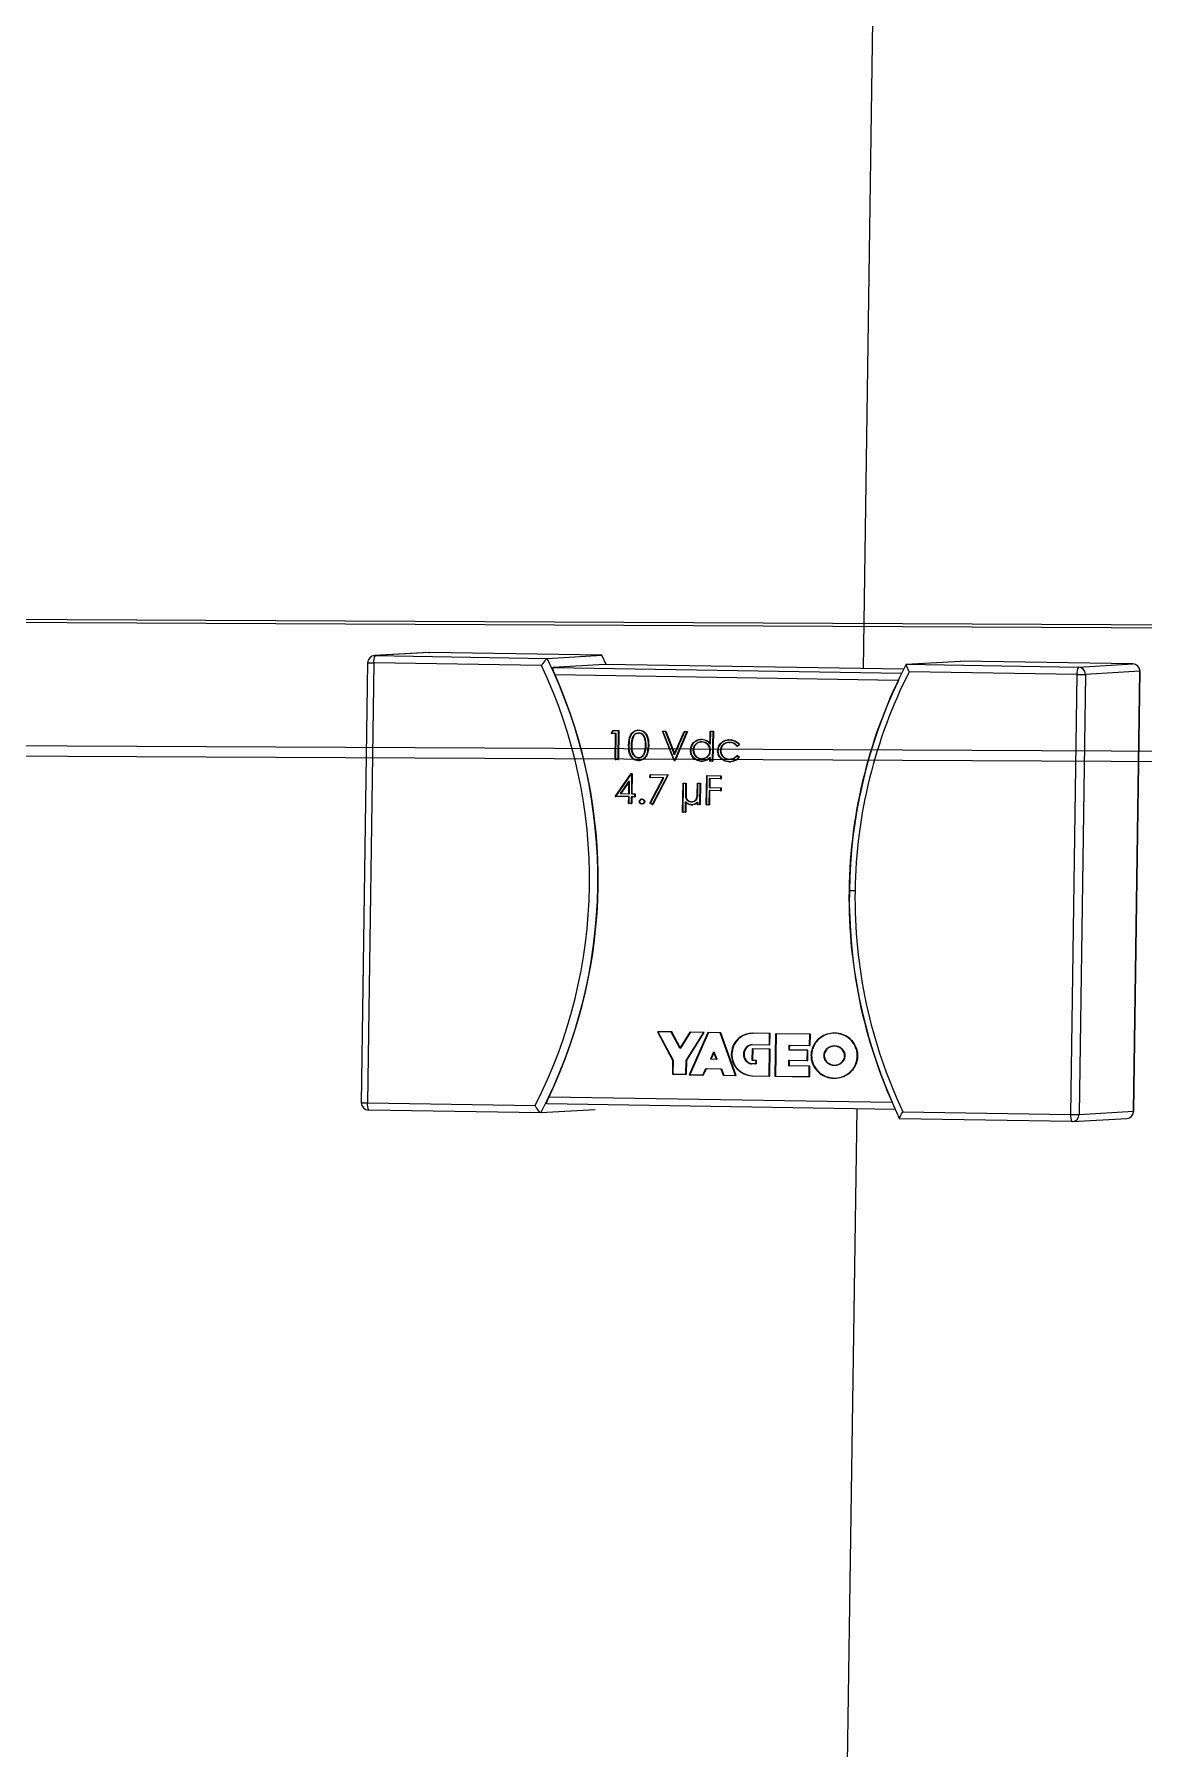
# Model space of a CAD drawing. Header units: millimetres. Extents: x -31.6 to 57.7, y -27.5 to 38.1.
# Drawn here: x 35.503 to 38.552, y 21.994 to 26.708 of the extents above; entities that cross this region are included whole.
import ezdxf

# ---------------------------------------------------------------- set-up
doc = ezdxf.new("R2010")
doc.units = ezdxf.units.MM

msp = doc.modelspace()

# ---------------------------------------------------------------- linework, layer by layer
at = {"color": 7, "linetype": 'Continuous', "lineweight": 25}
for p, q in [((37.8073, 26.8438), (37.7803, 24.9637)), ((43.9109, 25.0508), (32.3194, 25.1049)), ((44.0424, 25.0586), (32.451, 25.1127)), ((36.5872, 25.0086), (36.4376, 24.9997)), ((36.4376, 24.9997), (36.4391, 24.9998)), ((36.5887, 25.0086), (36.4391, 24.9998)), ((36.4391, 24.9998), (36.9125, 24.992)), ((36.5872, 25.0086), (36.5887, 25.0086)), ((37.0621, 25.0008), (36.5887, 25.0086)), ((36.9125, 24.992), (37.0621, 25.0008)), ((37.0741, 24.9753), (37.0621, 25.0008)), ((37.8988, 24.9758), (38.0484, 24.9846)), ((38.5218, 24.9769), (38.0484, 24.9846)), ((36.4188, 24.9801), (36.4014, 23.7703)), ((36.4355, 24.9796), (36.4181, 23.7698)), ((36.8967, 24.972), (36.4355, 24.9796)), ((37.0699, 24.9754), (36.9285, 24.967)), ((36.9285, 24.967), (37.8863, 24.9513)), ((37.8765, 24.9312), (36.9342, 24.9467)), ((37.8916, 24.9619), (37.0699, 24.9754)), ((37.8988, 24.9758), (38.3722, 24.968)), ((38.3686, 24.9478), (37.9073, 24.9554)), ((38.3512, 23.738), (38.3686, 24.9478)), ((38.3722, 24.968), (38.5218, 24.9769)), ((38.3916, 24.9477), (38.3742, 23.7379)), ((38.5412, 24.9565), (38.3916, 24.9477)), ((38.5239, 23.7468), (38.5412, 24.9565)), ((38.5241, 23.7468), (38.5415, 24.9566)), ((38.5412, 24.9565), (38.5415, 24.9566)), ((37.1617, 24.7948), (37.16, 24.7947)), ((37.163, 24.7949), (37.1647, 24.7949)), ((32.2751, 24.767), (43.7031, 24.7136)), ((37.0879, 24.7858), (37.0927, 24.794)), ((37.0879, 24.7858), (37.0896, 24.7859)), ((37.1001, 24.7856), (37.0879, 24.7858)), ((37.0896, 24.7859), (37.0943, 24.7941)), ((37.1017, 24.7857), (37.0896, 24.7859)), ((37.0927, 24.794), (37.0943, 24.7941)), ((37.0927, 24.794), (37.1073, 24.7937)), ((37.0943, 24.7941), (37.1089, 24.7938)), ((37.099, 24.7138), (37.1001, 24.7856)), ((37.1001, 24.7856), (37.1017, 24.7857)), ((37.1007, 24.7139), (37.1017, 24.7857)), ((37.1073, 24.7937), (37.1061, 24.7137)), ((37.1073, 24.7937), (37.1089, 24.7938)), ((37.1089, 24.7938), (37.1078, 24.7138)), ((37.136, 24.7532), (37.1377, 24.7533)), ((37.1431, 24.7531), (37.1448, 24.7532)), ((37.1623, 24.7866), (37.1607, 24.7865)), ((37.1631, 24.7866), (37.1648, 24.7867)), ((37.1826, 24.7525), (37.1842, 24.7526)), ((37.1897, 24.7523), (37.1913, 24.7524)), ((37.2287, 24.7917), (37.2303, 24.7918)), ((37.2609, 24.7112), (37.2287, 24.7917)), ((37.2287, 24.7917), (37.2363, 24.7916)), ((37.2625, 24.7113), (37.2303, 24.7918)), ((37.2303, 24.7918), (37.2379, 24.7917)), ((37.2363, 24.7916), (37.2379, 24.7917)), ((37.2363, 24.7916), (37.2616, 24.7281)), ((37.2379, 24.7917), (37.2633, 24.7282)), ((37.2616, 24.7281), (37.2889, 24.7907)), ((37.2964, 24.7906), (37.2619, 24.7112)), ((37.2633, 24.7282), (37.2905, 24.7908)), ((37.2981, 24.7907), (37.2636, 24.7113)), ((37.2889, 24.7907), (37.2905, 24.7908)), ((37.2889, 24.7907), (37.2964, 24.7906)), ((37.2905, 24.7908), (37.2981, 24.7907)), ((37.2964, 24.7906), (37.2981, 24.7907)), ((37.3338, 24.7693), (37.3321, 24.7692)), ((37.3348, 24.7622), (37.3331, 24.7621)), ((37.3365, 24.7694), (37.3382, 24.7695)), ((37.3365, 24.7623), (37.3382, 24.7624)), ((37.3597, 24.7567), (37.3602, 24.7916)), ((37.3597, 24.7567), (37.3613, 24.7568)), ((37.3602, 24.7916), (37.3618, 24.7917)), ((37.3602, 24.7916), (37.3673, 24.7915)), ((37.3613, 24.7568), (37.3618, 24.7917)), ((37.3618, 24.7917), (37.3689, 24.7916)), ((37.3673, 24.7915), (37.3661, 24.7095)), ((37.3673, 24.7915), (37.3689, 24.7916)), ((37.3689, 24.7916), (37.3677, 24.7096)), ((37.4105, 24.7609), (37.4088, 24.7608)), ((37.4111, 24.7681), (37.4094, 24.768)), ((37.4128, 24.761), (37.4144, 24.7611)), ((37.4134, 24.7682), (37.415, 24.7683)), ((37.4396, 24.754), (37.4336, 24.7504)), ((37.4336, 24.7504), (37.4353, 24.7505)), ((37.4412, 24.7541), (37.4353, 24.7505)), ((37.4396, 24.754), (37.4412, 24.7541)), ((43.2427, 24.6864), (31.8146, 24.7398)), ((37.099, 24.7138), (37.1007, 24.7139)), ((37.1061, 24.7137), (37.099, 24.7138)), ((37.1078, 24.7138), (37.1007, 24.7139)), ((37.1061, 24.7137), (37.1078, 24.7138)), ((37.1618, 24.7108), (37.1635, 24.7109)), ((37.1622, 24.719), (37.1638, 24.7191)), ((37.1644, 24.7191), (37.166, 24.7192)), ((37.1646, 24.7109), (37.1662, 24.711)), ((37.1793, 24.7324), (37.1809, 24.7325)), ((37.2609, 24.7112), (37.2625, 24.7113)), ((37.2619, 24.7112), (37.2609, 24.7112)), ((37.2616, 24.7281), (37.2633, 24.7282)), ((37.2619, 24.7112), (37.2636, 24.7113)), ((37.2636, 24.7113), (37.2625, 24.7113)), ((37.3058, 24.7398), (37.3075, 24.7399)), ((37.3129, 24.7396), (37.3146, 24.7397)), ((37.3355, 24.7089), (37.3371, 24.709)), ((37.3358, 24.7161), (37.3375, 24.7162)), ((37.3392, 24.7163), (37.3408, 24.7164)), ((37.3393, 24.7091), (37.341, 24.7092)), ((37.359, 24.7096), (37.3592, 24.7197)), ((37.359, 24.7096), (37.3607, 24.7097)), ((37.3661, 24.7095), (37.359, 24.7096)), ((37.3592, 24.7197), (37.3608, 24.7198)), ((37.3594, 24.7387), (37.3611, 24.7388)), ((37.3607, 24.7097), (37.3608, 24.7198)), ((37.3677, 24.7096), (37.3607, 24.7097)), ((37.3661, 24.7095), (37.3677, 24.7096)), ((37.3807, 24.738), (37.3823, 24.7381)), ((37.3878, 24.7385), (37.3894, 24.7386)), ((37.4119, 24.7077), (37.4136, 24.7078)), ((37.4122, 24.7149), (37.4138, 24.715)), ((37.4151, 24.7077), (37.4168, 24.7078)), ((37.4155, 24.715), (37.4172, 24.7151)), ((37.4332, 24.7248), (37.4349, 24.7249)), ((37.4332, 24.7248), (37.4391, 24.7207)), ((37.4349, 24.7249), (37.4408, 24.7208)), ((37.4391, 24.7207), (37.4408, 24.7208)), ((37.0988, 24.6123), (37.1428, 24.6752)), ((37.1005, 24.6124), (37.1445, 24.6753)), ((37.1369, 24.6546), (37.1129, 24.6203)), ((37.1385, 24.6547), (37.1145, 24.6204)), ((37.1364, 24.6199), (37.1369, 24.6546)), ((37.1369, 24.6546), (37.1385, 24.6547)), ((37.138, 24.62), (37.1385, 24.6547)), ((37.1428, 24.6752), (37.1445, 24.6753)), ((37.1428, 24.6752), (37.1443, 24.6752)), ((37.1443, 24.6752), (37.1435, 24.6198)), ((37.1443, 24.6752), (37.1459, 24.6752)), ((37.1445, 24.6753), (37.1459, 24.6752)), ((37.1459, 24.6752), (37.1451, 24.6199)), ((37.1946, 24.5936), (37.2313, 24.6635)), ((37.1947, 24.6641), (37.1948, 24.6723)), ((37.1947, 24.6641), (37.1963, 24.6642)), ((37.2313, 24.6635), (37.1947, 24.6641)), ((37.1948, 24.6723), (37.1964, 24.6724)), ((37.1948, 24.6723), (37.2434, 24.6715)), ((37.1963, 24.6642), (37.1964, 24.6724)), ((37.2329, 24.6636), (37.1963, 24.6642)), ((37.1963, 24.5937), (37.2329, 24.6636)), ((37.1964, 24.6724), (37.245, 24.6716)), ((37.2434, 24.6715), (37.2007, 24.5901)), ((37.245, 24.6716), (37.2023, 24.5902)), ((37.2313, 24.6635), (37.2329, 24.6636)), ((37.2434, 24.6715), (37.245, 24.6716)), ((37.3494, 24.5897), (37.3506, 24.6697)), ((37.3506, 24.6697), (37.3522, 24.6698)), ((37.3506, 24.6697), (37.389, 24.6691)), ((37.3511, 24.5898), (37.3522, 24.6698)), ((37.3522, 24.6698), (37.3907, 24.6692)), ((37.3575, 24.6614), (37.3572, 24.6368)), ((37.3575, 24.6614), (37.3592, 24.6615)), ((37.3889, 24.6609), (37.3575, 24.6614)), ((37.3592, 24.6615), (37.3588, 24.6369)), ((37.3906, 24.661), (37.3592, 24.6615)), ((37.389, 24.6691), (37.3889, 24.6609)), ((37.3889, 24.6609), (37.3906, 24.661)), ((37.389, 24.6691), (37.3907, 24.6692)), ((37.3907, 24.6692), (37.3906, 24.661)), ((37.0988, 24.6123), (37.1005, 24.6124)), ((37.1363, 24.6117), (37.0988, 24.6123)), ((37.1379, 24.6118), (37.1005, 24.6124)), ((37.1129, 24.6203), (37.1145, 24.6204)), ((37.1129, 24.6203), (37.1364, 24.6199)), ((37.1145, 24.6204), (37.138, 24.62)), ((37.136, 24.5932), (37.1363, 24.6117)), ((37.1363, 24.6117), (37.1379, 24.6118)), ((37.1364, 24.6199), (37.138, 24.62)), ((37.1376, 24.5933), (37.1379, 24.6118)), ((37.1433, 24.6116), (37.1431, 24.5931)), ((37.1433, 24.6116), (37.145, 24.6117)), ((37.1524, 24.6114), (37.1433, 24.6116)), ((37.1435, 24.6198), (37.1451, 24.6199)), ((37.1435, 24.6198), (37.1526, 24.6196)), ((37.145, 24.6117), (37.1447, 24.5932)), ((37.1541, 24.6115), (37.145, 24.6117)), ((37.1451, 24.6199), (37.1542, 24.6197)), ((37.1526, 24.6196), (37.1524, 24.6114)), ((37.1524, 24.6114), (37.1541, 24.6115)), ((37.1526, 24.6196), (37.1542, 24.6197)), ((37.1542, 24.6197), (37.1541, 24.6115)), ((37.2844, 24.5693), (37.2855, 24.6492)), ((37.2855, 24.6492), (37.2872, 24.6493)), ((37.2855, 24.6492), (37.2926, 24.6491)), ((37.286, 24.5694), (37.2872, 24.6493)), ((37.2872, 24.6493), (37.2943, 24.6492)), ((37.2926, 24.6491), (37.2922, 24.6171)), ((37.2922, 24.6171), (37.2938, 24.6172)), ((37.2926, 24.6491), (37.2943, 24.6492)), ((37.2943, 24.6492), (37.2938, 24.6172)), ((37.3245, 24.6173), (37.325, 24.6486)), ((37.3245, 24.6173), (37.3262, 24.6174)), ((37.325, 24.6486), (37.3266, 24.6487)), ((37.325, 24.6486), (37.3321, 24.6485)), ((37.3262, 24.6174), (37.3266, 24.6487)), ((37.3266, 24.6487), (37.3337, 24.6486)), ((37.3321, 24.6485), (37.3312, 24.59)), ((37.3321, 24.6485), (37.3337, 24.6486)), ((37.3337, 24.6486), (37.3329, 24.5901)), ((37.3571, 24.6286), (37.3565, 24.5896)), ((37.3571, 24.6286), (37.3587, 24.6287)), ((37.3884, 24.6281), (37.3571, 24.6286)), ((37.3572, 24.6368), (37.3588, 24.6369)), ((37.3572, 24.6368), (37.3886, 24.6363)), ((37.3587, 24.6287), (37.3582, 24.5897)), ((37.3901, 24.6282), (37.3587, 24.6287)), ((37.3588, 24.6369), (37.3902, 24.6364)), ((37.3886, 24.6363), (37.3884, 24.6281)), ((37.3884, 24.6281), (37.3901, 24.6282)), ((37.3886, 24.6363), (37.3902, 24.6364)), ((37.3902, 24.6364), (37.3901, 24.6282)), ((37.136, 24.5932), (37.1376, 24.5933)), ((37.1431, 24.5931), (37.136, 24.5932)), ((37.1447, 24.5932), (37.1376, 24.5933)), ((37.1431, 24.5931), (37.1447, 24.5932)), ((37.1654, 24.5984), (37.1671, 24.5985)), ((37.173, 24.605), (37.1713, 24.6049)), ((37.1719, 24.5916), (37.1735, 24.5917)), ((37.1721, 24.6049), (37.1737, 24.605)), ((37.1727, 24.5917), (37.1743, 24.5918)), ((37.1786, 24.5982), (37.1802, 24.5983)), ((37.1946, 24.5936), (37.1963, 24.5937)), ((37.2007, 24.5901), (37.1946, 24.5936)), ((37.2023, 24.5902), (37.1963, 24.5937)), ((37.2007, 24.5901), (37.2023, 24.5902)), ((37.2844, 24.5693), (37.286, 24.5694)), ((37.2915, 24.5691), (37.2844, 24.5693)), ((37.2931, 24.5692), (37.286, 24.5694)), ((37.2919, 24.5972), (37.2915, 24.5691)), ((37.2915, 24.5691), (37.2931, 24.5692)), ((37.2919, 24.5972), (37.2935, 24.5973)), ((37.2935, 24.5973), (37.2931, 24.5692)), ((37.308, 24.5894), (37.3096, 24.5895)), ((37.3081, 24.5976), (37.3098, 24.5977)), ((37.3107, 24.5977), (37.3124, 24.5978)), ((37.3108, 24.5895), (37.3124, 24.5896)), ((37.3241, 24.5901), (37.3242, 24.5965)), ((37.3241, 24.5901), (37.3258, 24.5902)), ((37.3312, 24.59), (37.3241, 24.5901)), ((37.3242, 24.5965), (37.3259, 24.5966)), ((37.3258, 24.5902), (37.3259, 24.5966)), ((37.3329, 24.5901), (37.3258, 24.5902)), ((37.3312, 24.59), (37.3329, 24.5901)), ((37.3494, 24.5897), (37.3511, 24.5898)), ((37.3565, 24.5896), (37.3494, 24.5897)), ((37.3582, 24.5897), (37.3511, 24.5898)), ((37.3565, 24.5896), (37.3582, 24.5897)), ((37.215, 23.9653), (37.2166, 23.9654)), ((37.215, 23.9653), (37.2569, 23.8874)), ((37.2532, 23.9647), (37.215, 23.9653)), ((37.2166, 23.9654), (37.2585, 23.8875)), ((37.2548, 23.9648), (37.2166, 23.9654)), ((37.2532, 23.9647), (37.2548, 23.9648)), ((37.2767, 23.9201), (37.2532, 23.9647)), ((37.2784, 23.9202), (37.2548, 23.9648)), ((37.3045, 23.9639), (37.2767, 23.9201)), ((37.3061, 23.964), (37.2784, 23.9202)), ((37.294, 23.8868), (37.3425, 23.9632)), ((37.2956, 23.8869), (37.3441, 23.9633)), ((37.3536, 23.9631), (37.3023, 23.847)), ((37.3553, 23.9631), (37.3039, 23.8471)), ((37.3045, 23.9639), (37.3061, 23.964)), ((37.3425, 23.9632), (37.3045, 23.9639)), ((37.3441, 23.9633), (37.3061, 23.964)), ((37.3425, 23.9632), (37.3441, 23.9633)), ((37.3879, 23.9625), (37.3536, 23.9631)), ((37.3536, 23.9631), (37.3553, 23.9631)), ((37.3895, 23.9626), (37.3553, 23.9631)), ((37.3879, 23.9625), (37.3895, 23.9626)), ((37.4297, 23.8452), (37.3879, 23.9625)), ((37.4313, 23.8453), (37.3895, 23.9626)), ((37.4741, 23.9611), (37.4724, 23.961)), ((37.4767, 23.9611), (37.4783, 23.9612)), ((37.5233, 23.9603), (37.4767, 23.9611)), ((37.525, 23.9604), (37.4783, 23.9612)), ((37.5229, 23.9292), (37.5233, 23.9603)), ((37.5233, 23.9603), (37.525, 23.9604)), ((37.5245, 23.9293), (37.525, 23.9604)), ((37.5399, 23.9601), (37.5382, 23.8433)), ((37.5415, 23.9601), (37.5398, 23.8434)), ((37.6339, 23.9585), (37.5399, 23.9601)), ((37.5399, 23.9601), (37.5415, 23.9601)), ((37.6355, 23.9586), (37.5415, 23.9601)), ((37.6334, 23.9274), (37.6339, 23.9585)), ((37.6339, 23.9585), (37.6355, 23.9586)), ((37.6351, 23.9275), (37.6355, 23.9586)), ((37.6983, 23.9614), (37.6966, 23.9613)), ((37.2767, 23.9201), (37.2784, 23.9202)), ((37.3695, 23.9095), (37.3609, 23.8906)), ((37.3711, 23.9096), (37.3626, 23.8907)), ((37.3695, 23.9095), (37.3711, 23.9096)), ((37.3774, 23.8903), (37.3695, 23.9095)), ((37.3791, 23.8904), (37.3711, 23.9096)), ((37.4183, 23.9037), (37.4199, 23.9038)), ((37.4516, 23.9039), (37.4533, 23.904)), ((37.4737, 23.93), (37.4753, 23.9301)), ((37.4737, 23.93), (37.5229, 23.9292)), ((37.4755, 23.918), (37.4751, 23.8876)), ((37.4753, 23.9301), (37.5245, 23.9293)), ((37.4755, 23.918), (37.4772, 23.9181)), ((37.5231, 23.9172), (37.4755, 23.918)), ((37.4772, 23.9181), (37.4767, 23.8877)), ((37.5247, 23.9173), (37.4772, 23.9181)), ((37.522, 23.8436), (37.5231, 23.9172)), ((37.5229, 23.9292), (37.5245, 23.9293)), ((37.5231, 23.9172), (37.5247, 23.9173)), ((37.5237, 23.8437), (37.5247, 23.9173)), ((37.577, 23.9152), (37.5772, 23.9283)), ((37.577, 23.9152), (37.5786, 23.9153)), ((37.6273, 23.9144), (37.577, 23.9152)), ((37.5772, 23.9283), (37.5788, 23.9284)), ((37.5772, 23.9283), (37.6334, 23.9274)), ((37.5786, 23.9153), (37.5788, 23.9284)), ((37.629, 23.9145), (37.5786, 23.9153)), ((37.5788, 23.9284), (37.6351, 23.9275)), ((37.6269, 23.8862), (37.6273, 23.9144)), ((37.6273, 23.9144), (37.629, 23.9145)), ((37.6286, 23.8863), (37.629, 23.9145)), ((37.6334, 23.9274), (37.6351, 23.9275)), ((37.6372, 23.9007), (37.6389, 23.9008)), ((37.6721, 23.9001), (37.6737, 23.9002)), ((37.7004, 23.9259), (37.6988, 23.9258)), ((37.7295, 23.8992), (37.7312, 23.8993)), ((37.2569, 23.8874), (37.2563, 23.849)), ((37.2569, 23.8874), (37.2585, 23.8875)), ((37.2585, 23.8875), (37.258, 23.8491)), ((37.2934, 23.8484), (37.294, 23.8868)), ((37.294, 23.8868), (37.2956, 23.8869)), ((37.2951, 23.8485), (37.2956, 23.8869)), ((37.3402, 23.8464), (37.3481, 23.8641)), ((37.3419, 23.8465), (37.3497, 23.8642)), ((37.3481, 23.8641), (37.3497, 23.8642)), ((37.3481, 23.8641), (37.3896, 23.8634)), ((37.3497, 23.8642), (37.3912, 23.8635)), ((37.3609, 23.8906), (37.3626, 23.8907)), ((37.3609, 23.8906), (37.3774, 23.8903)), ((37.3626, 23.8907), (37.3791, 23.8904)), ((37.3774, 23.8903), (37.3791, 23.8904)), ((37.3896, 23.8634), (37.3912, 23.8635)), ((37.3896, 23.8634), (37.3959, 23.8457)), ((37.3912, 23.8635), (37.3975, 23.8458)), ((37.4729, 23.8771), (37.4745, 23.8772)), ((37.4852, 23.8769), (37.4729, 23.8771)), ((37.4868, 23.877), (37.4745, 23.8772)), ((37.4751, 23.8876), (37.4767, 23.8877)), ((37.4751, 23.8876), (37.4853, 23.8874)), ((37.4767, 23.8877), (37.487, 23.8875)), ((37.4853, 23.8874), (37.4852, 23.8769)), ((37.4852, 23.8769), (37.4868, 23.877)), ((37.4853, 23.8874), (37.487, 23.8875)), ((37.487, 23.8875), (37.4868, 23.877)), ((37.5764, 23.872), (37.5766, 23.8871)), ((37.5764, 23.872), (37.578, 23.8721)), ((37.6326, 23.871), (37.5764, 23.872)), ((37.5766, 23.8871), (37.6269, 23.8862)), ((37.5766, 23.8871), (37.5782, 23.8871)), ((37.578, 23.8721), (37.5782, 23.8871)), ((37.6343, 23.8711), (37.578, 23.8721)), ((37.5782, 23.8871), (37.6286, 23.8863)), ((37.6269, 23.8862), (37.6286, 23.8863)), ((37.6322, 23.8418), (37.6326, 23.871)), ((37.6326, 23.871), (37.6343, 23.8711)), ((37.6339, 23.8419), (37.6343, 23.8711)), ((37.7028, 23.8734), (37.7045, 23.8735)), ((37.7644, 23.8986), (37.766, 23.8987)), ((37.2563, 23.849), (37.258, 23.8491)), ((37.2563, 23.849), (37.2934, 23.8484)), ((37.258, 23.8491), (37.2951, 23.8485)), ((37.2934, 23.8484), (37.2951, 23.8485)), ((37.3023, 23.847), (37.3039, 23.8471)), ((37.3023, 23.847), (37.3402, 23.8464)), ((37.3039, 23.8471), (37.3419, 23.8465)), ((37.3402, 23.8464), (37.3419, 23.8465)), ((37.3959, 23.8457), (37.3975, 23.8458)), ((37.3959, 23.8457), (37.4297, 23.8452)), ((37.3975, 23.8458), (37.4313, 23.8453)), ((37.4297, 23.8452), (37.4313, 23.8453)), ((37.475, 23.8444), (37.4767, 23.8445)), ((37.475, 23.8444), (37.522, 23.8436)), ((37.4767, 23.8445), (37.5237, 23.8437)), ((37.522, 23.8436), (37.5237, 23.8437)), ((37.5382, 23.8433), (37.5398, 23.8434)), ((37.5382, 23.8433), (37.6322, 23.8418)), ((37.5398, 23.8434), (37.6339, 23.8419)), ((37.6322, 23.8418), (37.6339, 23.8419)), ((37.705, 23.838), (37.7066, 23.8381)), ((36.4181, 23.7698), (36.8794, 23.7622)), ((37.8688, 23.7515), (36.9112, 23.7672)), ((36.9176, 23.7869), (37.8598, 23.7714)), ((36.8945, 23.7422), (36.4211, 23.75)), ((37.0441, 23.7511), (36.8945, 23.7422)), ((37.7629, 23.7533), (37.7302, 21.4817)), ((38.3542, 23.7182), (37.8808, 23.726)), ((37.8899, 23.7456), (38.3512, 23.738)), ((38.3557, 23.7183), (38.5053, 23.7271)), ((38.3742, 23.7379), (38.5239, 23.7468)), ((38.5239, 23.7468), (38.5241, 23.7468))]:
    msp.add_line(p, q, dxfattribs=at)
at = {"color": 7, "linetype": 'Continuous', "lineweight": 25, "flags": 128}
msp.add_lwpolyline([(37.7583, 24.3528), (37.7545, 24.3529), (37.751, 24.353), (37.7479, 24.353), (37.7453, 24.3531), (37.7433, 24.3532), (37.7421, 24.3532), (37.7416, 24.3533), (37.7418, 24.3533)], dxfattribs=at)
at = {"color": 7, "linetype": 'Continuous', "lineweight": 25}
for centre, radius, start, end in [((36.4388, 24.9798), 0.02, 93.3847, 179.1763), ((36.4698, 24.9839), 0.0346, 152.7265, 187.1849), ((36.5884, 24.9886), 0.02, 89.0593, 93.3847), ((35.6581, 24.385), 1.3935, 332.5301, 25.8225), ((36.4352, 25.2596), 0.28, 266.637, 270.0581), ((35.6553, 24.3848), 1.3733, 333.0406, 25.312), ((35.6586, 24.385), 1.3938, 334.5884, 23.7641), ((39.1321, 24.3339), 1.3904, 152.503, 179.1973), ((39.1285, 24.3336), 1.3703, 153.0146, 179.1962), ((38.4029, 24.9522), 0.0346, 152.7265, 187.1849), ((38.3839, 25.6216), 0.6739, 268.6995, 270.6564), ((38.3717, 24.9481), 0.0199, 358.81, 88.6478), ((38.5213, 24.957), 0.0199, 358.81, 88.6478), ((38.5215, 24.9569), 0.02, 359.1763, 89.0593), ((39.1363, 24.3331), 1.3938, 154.5884, 203.7641), ((39.1358, 24.3331), 1.3941, 179.1669, 205.813), ((39.1321, 24.3329), 1.374, 179.1676, 205.3027), ((37.4761, 23.9033), 0.0578, 89.4324, 179.5842), ((37.4778, 23.9034), 0.0578, 89.4324, 179.5842), ((37.4764, 23.9025), 0.0581, 178.81, 268.6478), ((37.478, 23.9026), 0.0581, 178.81, 268.6478), ((37.4784, 23.9037), 0.0267, 100.1584, 179.4916), ((37.4785, 23.9034), 0.0269, 178.9076, 257.9598), ((37.48, 23.9038), 0.0267, 100.1584, 179.4916), ((37.4802, 23.9035), 0.0269, 178.9076, 257.9598), ((36.4214, 23.77), 0.02, 179.1763, 269.0593), ((36.4178, 24.0498), 0.28, 266.637, 270.0581), ((36.4496, 23.7644), 0.0319, 170.3376, 206.8994), ((38.3827, 23.7327), 0.0319, 170.3376, 206.8994), ((38.3665, 24.4118), 0.6739, 268.6995, 270.6564), ((38.3545, 23.7382), 0.02, 269.0593, 273.3847), ((38.3544, 23.7381), 0.0198, 273.7238, 359.5654), ((38.5041, 23.7471), 0.02, 273.3847, 359.1763), ((38.504, 23.7469), 0.0198, 273.7238, 359.5654)]:
    msp.add_arc(centre, radius, start, end, dxfattribs=at)
for points, knots in [([(36.9125, 24.992), (36.9117, 24.9915), (36.91, 24.9905), (36.9054, 24.9847), (36.9008, 24.9783), (36.8981, 24.9741), (36.8967, 24.972)], [0, 0, 0, 0, 0.278655, 0.558426, 0.779195, 1, 1, 1, 1]), ([(36.9342, 24.9467), (36.9331, 24.9495), (36.9307, 24.9552), (36.9285, 24.9618), (36.9276, 24.9662), (36.9282, 24.9667), (36.9285, 24.967)], [0, 0, 0, 0, 0.279793, 0.559224, 0.779182, 1, 1, 1, 1]), ([(37.8988, 24.9758), (37.8985, 24.9753), (37.898, 24.9743), (37.9004, 24.9684), (37.9036, 24.9619), (37.9061, 24.9576), (37.9073, 24.9554)], [0, 0, 0, 0, 0.278655, 0.558426, 0.779195, 1, 1, 1, 1]), ([(37.136, 24.7532), (37.1365, 24.7628), (37.137, 24.7747), (37.1446, 24.7866), (37.1497, 24.7913), (37.1561, 24.7944), (37.1607, 24.7947), (37.163, 24.7949)], [0, 0, 0, 0, 0.498702, 0.624177, 0.749467, 0.874745, 1, 1, 1, 1]), ([(37.1377, 24.7533), (37.1381, 24.7629), (37.1387, 24.7748), (37.1462, 24.7867), (37.1514, 24.7914), (37.1577, 24.7945), (37.1624, 24.7948), (37.1647, 24.7949)], [0, 0, 0, 0, 0.498702, 0.624177, 0.749467, 0.874745, 1, 1, 1, 1]), ([(37.163, 24.7949), (37.1653, 24.7946), (37.17, 24.7942), (37.1784, 24.7899), (37.1889, 24.7763), (37.1893, 24.7619), (37.1897, 24.7523)], [0, 0, 0, 0, 0.1256001, 0.2511969, 0.5005813, 1, 1, 1, 1]), ([(37.1647, 24.7949), (37.167, 24.7947), (37.1716, 24.7943), (37.18, 24.79), (37.1905, 24.7764), (37.191, 24.762), (37.1913, 24.7524)], [0, 0, 0, 0, 0.1256001, 0.2511969, 0.5005813, 1, 1, 1, 1]), ([(37.1618, 24.7108), (37.1595, 24.711), (37.1549, 24.7114), (37.1466, 24.7158), (37.1364, 24.7294), (37.1362, 24.7437), (37.136, 24.7532)], [0, 0, 0, 0, 0.1255507, 0.25109, 0.5002501, 1, 1, 1, 1]), ([(37.1635, 24.7109), (37.1612, 24.7111), (37.1566, 24.7115), (37.1482, 24.7159), (37.1381, 24.7295), (37.1378, 24.7438), (37.1377, 24.7533)], [0, 0, 0, 0, 0.1255507, 0.25109, 0.5002501, 1, 1, 1, 1]), ([(37.1431, 24.7531), (37.1431, 24.7456), (37.143, 24.7344), (37.1504, 24.7234), (37.1568, 24.7196), (37.1604, 24.7192), (37.1622, 24.719)], [0, 0, 0, 0, 0.500291, 0.749086, 0.874606, 1, 1, 1, 1]), ([(37.1631, 24.7866), (37.1613, 24.7865), (37.1577, 24.7862), (37.1529, 24.7834), (37.149, 24.7796), (37.1436, 24.7699), (37.1433, 24.7606), (37.1431, 24.7531)], [0, 0, 0, 0, 0.125139, 0.250418, 0.375519, 0.500847, 1, 1, 1, 1]), ([(37.1448, 24.7532), (37.1447, 24.7457), (37.1446, 24.7345), (37.1521, 24.7235), (37.1584, 24.7197), (37.162, 24.7193), (37.1638, 24.7191)], [0, 0, 0, 0, 0.500291, 0.749086, 0.874606, 1, 1, 1, 1]), ([(37.1648, 24.7867), (37.163, 24.7866), (37.1593, 24.7863), (37.1545, 24.7835), (37.1506, 24.7797), (37.1453, 24.77), (37.145, 24.7607), (37.1448, 24.7532)], [0, 0, 0, 0, 0.125139, 0.250418, 0.375519, 0.500847, 1, 1, 1, 1]), ([(37.1897, 24.7523), (37.1891, 24.7427), (37.1882, 24.7284), (37.1773, 24.7153), (37.1688, 24.7112), (37.1641, 24.7109), (37.1618, 24.7108)], [0, 0, 0, 0, 0.499407, 0.748743, 0.874372, 1, 1, 1, 1]), ([(37.1826, 24.7525), (37.1824, 24.7599), (37.1821, 24.771), (37.1749, 24.7822), (37.1686, 24.786), (37.1649, 24.7864), (37.1631, 24.7866)], [0, 0, 0, 0, 0.500072, 0.749021, 0.874598, 1, 1, 1, 1]), ([(37.1913, 24.7524), (37.1907, 24.7428), (37.1898, 24.7285), (37.1789, 24.7154), (37.1704, 24.7113), (37.1658, 24.711), (37.1635, 24.7109)], [0, 0, 0, 0, 0.499407, 0.748743, 0.874372, 1, 1, 1, 1]), ([(37.1842, 24.7526), (37.184, 24.76), (37.1838, 24.7711), (37.1765, 24.7823), (37.1702, 24.7861), (37.1666, 24.7865), (37.1648, 24.7867)], [0, 0, 0, 0, 0.500072, 0.749021, 0.874598, 1, 1, 1, 1]), ([(37.1793, 24.7324), (37.1804, 24.7361), (37.1822, 24.7426), (37.1825, 24.7495), (37.1826, 24.7525)], [0, 0, 0, 0, 0.559599, 1, 1, 1, 1]), ([(37.1809, 24.7325), (37.182, 24.7362), (37.1839, 24.7427), (37.1841, 24.7496), (37.1842, 24.7526)], [0, 0, 0, 0, 0.559599, 1, 1, 1, 1]), ([(37.3058, 24.7398), (37.3064, 24.7443), (37.3077, 24.7533), (37.3162, 24.7629), (37.3261, 24.7687), (37.3331, 24.7692), (37.3365, 24.7694)], [0, 0, 0, 0, 0.279413, 0.559191, 0.779548, 1, 1, 1, 1]), ([(37.3075, 24.7399), (37.3081, 24.7444), (37.3093, 24.7534), (37.3178, 24.763), (37.3278, 24.7688), (37.3347, 24.7693), (37.3382, 24.7695)], [0, 0, 0, 0, 0.279413, 0.559191, 0.779548, 1, 1, 1, 1]), ([(37.3365, 24.7623), (37.3332, 24.7619), (37.3264, 24.7612), (37.3186, 24.7553), (37.3139, 24.7477), (37.3132, 24.7423), (37.3129, 24.7396)], [0, 0, 0, 0, 0.279767, 0.559291, 0.779719, 1, 1, 1, 1]), ([(37.3382, 24.7624), (37.3348, 24.762), (37.328, 24.7613), (37.3203, 24.7554), (37.3155, 24.7478), (37.3149, 24.7424), (37.3146, 24.7397)], [0, 0, 0, 0, 0.279767, 0.559291, 0.779719, 1, 1, 1, 1]), ([(37.3365, 24.7694), (37.3417, 24.7686), (37.3511, 24.7672), (37.3571, 24.7599), (37.3597, 24.7567)], [0, 0, 0, 0, 0.5584261, 1, 1, 1, 1]), ([(37.3594, 24.7387), (37.3591, 24.7421), (37.3585, 24.7491), (37.3522, 24.7568), (37.3446, 24.7615), (37.3392, 24.762), (37.3365, 24.7623)], [0, 0, 0, 0, 0.27966, 0.55921, 0.779487, 1, 1, 1, 1]), ([(37.3382, 24.7695), (37.3434, 24.7687), (37.3527, 24.7673), (37.3587, 24.76), (37.3613, 24.7568)], [0, 0, 0, 0, 0.5584261, 1, 1, 1, 1]), ([(37.3611, 24.7388), (37.3608, 24.7422), (37.3601, 24.7492), (37.3538, 24.7569), (37.3462, 24.7616), (37.3409, 24.7621), (37.3382, 24.7624)], [0, 0, 0, 0, 0.27966, 0.55921, 0.779487, 1, 1, 1, 1]), ([(37.3807, 24.738), (37.3814, 24.7426), (37.3827, 24.752), (37.3917, 24.7621), (37.4025, 24.7675), (37.4098, 24.7679), (37.4134, 24.7682)], [0, 0, 0, 0, 0.279381, 0.558782, 0.779281, 1, 1, 1, 1]), ([(37.3823, 24.7381), (37.383, 24.7427), (37.3844, 24.7521), (37.3934, 24.7622), (37.4041, 24.7676), (37.4114, 24.768), (37.415, 24.7683)], [0, 0, 0, 0, 0.279381, 0.558782, 0.779281, 1, 1, 1, 1]), ([(37.4128, 24.761), (37.4093, 24.7607), (37.4022, 24.7602), (37.394, 24.7544), (37.3887, 24.7468), (37.3881, 24.7413), (37.3878, 24.7385)], [0, 0, 0, 0, 0.280136, 0.559769, 0.77989, 1, 1, 1, 1]), ([(37.4144, 24.7611), (37.4109, 24.7608), (37.4039, 24.7603), (37.3957, 24.7545), (37.3903, 24.7469), (37.3897, 24.7414), (37.3894, 24.7386)], [0, 0, 0, 0, 0.280136, 0.559769, 0.77989, 1, 1, 1, 1]), ([(37.4336, 24.7504), (37.4304, 24.7538), (37.4246, 24.7599), (37.4164, 24.7607), (37.4128, 24.761)], [0, 0, 0, 0, 0.558451, 1, 1, 1, 1]), ([(37.4134, 24.7682), (37.4169, 24.7678), (37.4227, 24.7672), (37.4301, 24.7639), (37.4358, 24.7598), (37.4383, 24.756), (37.4396, 24.754)], [0, 0, 0, 0, 0.339714, 0.560013, 0.780007, 1, 1, 1, 1]), ([(37.4353, 24.7505), (37.432, 24.7539), (37.4262, 24.76), (37.418, 24.7608), (37.4144, 24.7611)], [0, 0, 0, 0, 0.558451, 1, 1, 1, 1]), ([(37.415, 24.7683), (37.4186, 24.7679), (37.4243, 24.7673), (37.4318, 24.764), (37.4374, 24.7599), (37.44, 24.7561), (37.4412, 24.7541)], [0, 0, 0, 0, 0.339714, 0.560013, 0.780007, 1, 1, 1, 1]), ([(37.1622, 24.719), (37.1643, 24.7192), (37.1686, 24.7197), (37.1754, 24.7241), (37.1778, 24.7293), (37.1793, 24.7324)], [0, 0, 0, 0, 0.280257, 0.560781, 1, 1, 1, 1]), ([(37.1638, 24.7191), (37.166, 24.7193), (37.1703, 24.7198), (37.177, 24.7242), (37.1795, 24.7294), (37.1809, 24.7325)], [0, 0, 0, 0, 0.280257, 0.560781, 1, 1, 1, 1]), ([(37.3355, 24.7089), (37.331, 24.7095), (37.3222, 24.7107), (37.3125, 24.7192), (37.3066, 24.7292), (37.3061, 24.7363), (37.3058, 24.7398)], [0, 0, 0, 0, 0.279573, 0.559333, 0.779589, 1, 1, 1, 1]), ([(37.3371, 24.709), (37.3327, 24.7096), (37.3238, 24.7108), (37.3141, 24.7193), (37.3082, 24.7293), (37.3077, 24.7364), (37.3075, 24.7399)], [0, 0, 0, 0, 0.279573, 0.559333, 0.779589, 1, 1, 1, 1]), ([(37.3129, 24.7396), (37.3133, 24.7362), (37.3142, 24.7294), (37.3203, 24.7217), (37.3279, 24.717), (37.3332, 24.7164), (37.3358, 24.7161)], [0, 0, 0, 0, 0.279429, 0.559146, 0.77957, 1, 1, 1, 1]), ([(37.3146, 24.7397), (37.315, 24.7363), (37.3158, 24.7295), (37.3219, 24.7218), (37.3295, 24.7171), (37.3348, 24.7165), (37.3375, 24.7162)], [0, 0, 0, 0, 0.279429, 0.559146, 0.77957, 1, 1, 1, 1]), ([(37.3592, 24.7197), (37.3554, 24.7162), (37.3486, 24.7098), (37.3395, 24.7092), (37.3355, 24.7089)], [0, 0, 0, 0, 0.558763, 1, 1, 1, 1]), ([(37.3358, 24.7161), (37.3392, 24.7165), (37.346, 24.7172), (37.3539, 24.7229), (37.3586, 24.7306), (37.3592, 24.736), (37.3594, 24.7387)], [0, 0, 0, 0, 0.279822, 0.559387, 0.779603, 1, 1, 1, 1]), ([(37.3608, 24.7198), (37.357, 24.7162), (37.3502, 24.7099), (37.3411, 24.7093), (37.3371, 24.709)], [0, 0, 0, 0, 0.558763, 1, 1, 1, 1]), ([(37.3375, 24.7162), (37.3408, 24.7166), (37.3476, 24.7173), (37.3556, 24.723), (37.3603, 24.7307), (37.3608, 24.7361), (37.3611, 24.7388)], [0, 0, 0, 0, 0.279822, 0.559387, 0.779603, 1, 1, 1, 1]), ([(37.4119, 24.7077), (37.4074, 24.7082), (37.3984, 24.7092), (37.388, 24.7171), (37.3816, 24.7272), (37.381, 24.7344), (37.3807, 24.738)], [0, 0, 0, 0, 0.2800771, 0.5596468, 0.7798186, 1, 1, 1, 1]), ([(37.4136, 24.7078), (37.4091, 24.7083), (37.4, 24.7093), (37.3897, 24.7172), (37.3832, 24.7273), (37.3826, 24.7345), (37.3823, 24.7381)], [0, 0, 0, 0, 0.2800771, 0.5596468, 0.7798186, 1, 1, 1, 1]), ([(37.3878, 24.7385), (37.3882, 24.7349), (37.3891, 24.7278), (37.3958, 24.7199), (37.4039, 24.7156), (37.4094, 24.7151), (37.4122, 24.7149)], [0, 0, 0, 0, 0.279332, 0.558778, 0.779267, 1, 1, 1, 1]), ([(37.3894, 24.7386), (37.3899, 24.735), (37.3907, 24.7279), (37.3974, 24.72), (37.4055, 24.7157), (37.411, 24.7152), (37.4138, 24.715)], [0, 0, 0, 0, 0.279332, 0.558778, 0.779267, 1, 1, 1, 1]), ([(37.4391, 24.7207), (37.4368, 24.718), (37.433, 24.7134), (37.4256, 24.7097), (37.4189, 24.7079), (37.4142, 24.7077), (37.4119, 24.7077)], [0, 0, 0, 0, 0.338983, 0.559249, 0.779562, 1, 1, 1, 1]), ([(37.4122, 24.7149), (37.4167, 24.7153), (37.425, 24.7162), (37.4307, 24.7222), (37.4332, 24.7248)], [0, 0, 0, 0, 0.558788, 1, 1, 1, 1]), ([(37.4408, 24.7208), (37.4384, 24.7181), (37.4346, 24.7135), (37.4272, 24.7098), (37.4205, 24.708), (37.4159, 24.7078), (37.4136, 24.7078)], [0, 0, 0, 0, 0.338983, 0.559249, 0.779562, 1, 1, 1, 1]), ([(37.4138, 24.715), (37.4184, 24.7154), (37.4266, 24.7163), (37.4324, 24.7222), (37.4349, 24.7249)], [0, 0, 0, 0, 0.558788, 1, 1, 1, 1]), ([(37.2922, 24.6171), (37.2921, 24.6144), (37.2921, 24.609), (37.296, 24.6022), (37.3019, 24.5984), (37.3061, 24.5979), (37.3081, 24.5976)], [0, 0, 0, 0, 0.281344, 0.559027, 0.779591, 1, 1, 1, 1]), ([(37.2938, 24.6172), (37.2938, 24.6145), (37.2938, 24.6091), (37.2976, 24.6023), (37.3036, 24.5985), (37.3077, 24.598), (37.3098, 24.5977)], [0, 0, 0, 0, 0.281344, 0.559027, 0.779591, 1, 1, 1, 1]), ([(37.3081, 24.5976), (37.3108, 24.5979), (37.3162, 24.5986), (37.3236, 24.6058), (37.3242, 24.6129), (37.3245, 24.6173)], [0, 0, 0, 0, 0.2802727, 0.560295, 1, 1, 1, 1]), ([(37.3098, 24.5977), (37.3125, 24.598), (37.3179, 24.5987), (37.3253, 24.6059), (37.3258, 24.613), (37.3262, 24.6174)], [0, 0, 0, 0, 0.2802727, 0.560295, 1, 1, 1, 1]), ([(37.1654, 24.5984), (37.1655, 24.5994), (37.1658, 24.6013), (37.1676, 24.6035), (37.1698, 24.6048), (37.1713, 24.6049), (37.1721, 24.6049)], [0, 0, 0, 0, 0.279576, 0.559284, 0.779552, 1, 1, 1, 1]), ([(37.1719, 24.5916), (37.1709, 24.5918), (37.169, 24.592), (37.1669, 24.5939), (37.1656, 24.5961), (37.1655, 24.5976), (37.1654, 24.5984)], [0, 0, 0, 0, 0.279581, 0.559143, 0.779575, 1, 1, 1, 1]), ([(37.1671, 24.5985), (37.1672, 24.5995), (37.1674, 24.6014), (37.1693, 24.6036), (37.1714, 24.6049), (37.173, 24.605), (37.1737, 24.605)], [0, 0, 0, 0, 0.279576, 0.559284, 0.779552, 1, 1, 1, 1]), ([(37.1735, 24.5917), (37.1726, 24.5919), (37.1706, 24.5921), (37.1685, 24.594), (37.1672, 24.5962), (37.1671, 24.5977), (37.1671, 24.5985)], [0, 0, 0, 0, 0.279581, 0.559143, 0.779575, 1, 1, 1, 1]), ([(37.1786, 24.5982), (37.1784, 24.5972), (37.1782, 24.5952), (37.1763, 24.5931), (37.1742, 24.5918), (37.1727, 24.5917), (37.1719, 24.5916)], [0, 0, 0, 0, 0.279469, 0.559358, 0.779674, 1, 1, 1, 1]), ([(37.1721, 24.6049), (37.1731, 24.6048), (37.175, 24.6046), (37.1771, 24.6027), (37.1784, 24.6005), (37.1785, 24.599), (37.1786, 24.5982)], [0, 0, 0, 0, 0.279602, 0.559212, 0.779475, 1, 1, 1, 1]), ([(37.1802, 24.5983), (37.1801, 24.5973), (37.1798, 24.5953), (37.178, 24.5932), (37.1758, 24.5919), (37.1743, 24.5918), (37.1735, 24.5917)], [0, 0, 0, 0, 0.279469, 0.559358, 0.779674, 1, 1, 1, 1]), ([(37.1737, 24.605), (37.1747, 24.6049), (37.1766, 24.6047), (37.1787, 24.6028), (37.1801, 24.6006), (37.1802, 24.599), (37.1802, 24.5983)], [0, 0, 0, 0, 0.279602, 0.559212, 0.779475, 1, 1, 1, 1]), ([(37.308, 24.5894), (37.3045, 24.5898), (37.2981, 24.5906), (37.2938, 24.5952), (37.2919, 24.5972)], [0, 0, 0, 0, 0.5591764, 1, 1, 1, 1]), ([(37.3096, 24.5895), (37.3061, 24.5899), (37.2998, 24.5907), (37.2954, 24.5953), (37.2935, 24.5973)], [0, 0, 0, 0, 0.5591764, 1, 1, 1, 1]), ([(37.3242, 24.5965), (37.3231, 24.5952), (37.3207, 24.5927), (37.3151, 24.5898), (37.3107, 24.5895), (37.308, 24.5894)], [0, 0, 0, 0, 0.280394, 0.560327, 1, 1, 1, 1]), ([(37.3259, 24.5966), (37.3247, 24.5953), (37.3224, 24.5928), (37.3168, 24.5899), (37.3123, 24.5896), (37.3096, 24.5895)], [0, 0, 0, 0, 0.280394, 0.560327, 1, 1, 1, 1]), ([(37.7644, 23.8986), (37.7642, 23.9023), (37.7639, 23.9105), (37.76, 23.9233), (37.7523, 23.9369), (37.7397, 23.9496), (37.7222, 23.9588), (37.7017, 23.9625), (37.6811, 23.9595), (37.6634, 23.9508), (37.6504, 23.9386), (37.6423, 23.9253), (37.638, 23.9125), (37.6375, 23.9044), (37.6372, 23.9007)], [0, 0, 0, 0, 0.056583, 0.123382, 0.20173, 0.292056, 0.392873, 0.5, 0.607127, 0.707944, 0.79827, 0.876618, 0.943417, 1, 1, 1, 1]), ([(37.766, 23.8987), (37.7659, 23.9024), (37.7656, 23.9106), (37.7617, 23.9234), (37.754, 23.937), (37.7413, 23.9497), (37.7239, 23.9589), (37.7033, 23.9626), (37.6827, 23.9596), (37.665, 23.9509), (37.652, 23.9387), (37.6439, 23.9254), (37.6397, 23.9126), (37.6391, 23.9045), (37.6389, 23.9008)], [0, 0, 0, 0, 0.056583, 0.123382, 0.20173, 0.292056, 0.392873, 0.5, 0.607127, 0.707944, 0.79827, 0.876618, 0.943417, 1, 1, 1, 1]), ([(37.6372, 23.9007), (37.6374, 23.8969), (37.6377, 23.8888), (37.6416, 23.8759), (37.6493, 23.8623), (37.6619, 23.8497), (37.6794, 23.8404), (37.6999, 23.8368), (37.7205, 23.8398), (37.7382, 23.8485), (37.7512, 23.8607), (37.7593, 23.874), (37.7636, 23.8867), (37.7641, 23.8949), (37.7644, 23.8986)], [0, 0, 0, 0, 0.056583, 0.123382, 0.20173, 0.292056, 0.392873, 0.5, 0.607127, 0.707944, 0.79827, 0.876618, 0.943417, 1, 1, 1, 1]), ([(37.6389, 23.9008), (37.639, 23.897), (37.6393, 23.8889), (37.6432, 23.876), (37.6509, 23.8624), (37.6636, 23.8498), (37.681, 23.8405), (37.7015, 23.8369), (37.7222, 23.8399), (37.7398, 23.8486), (37.7529, 23.8608), (37.761, 23.8741), (37.7652, 23.8868), (37.7658, 23.895), (37.766, 23.8987)], [0, 0, 0, 0, 0.056583, 0.123382, 0.20173, 0.292056, 0.392873, 0.5, 0.607127, 0.707944, 0.79827, 0.876618, 0.943417, 1, 1, 1, 1]), ([(37.7295, 23.8992), (37.7295, 23.9008), (37.7293, 23.9042), (37.7275, 23.9097), (37.724, 23.9155), (37.7183, 23.9209), (37.7104, 23.9248), (37.7012, 23.9264), (37.6919, 23.9251), (37.6839, 23.9214), (37.678, 23.9163), (37.6744, 23.9106), (37.6724, 23.9052), (37.6722, 23.9017), (37.6721, 23.9001)], [0, 0, 0, 0, 0.054811, 0.119848, 0.196985, 0.287356, 0.389894, 0.5, 0.610106, 0.712644, 0.803015, 0.880152, 0.945189, 1, 1, 1, 1]), ([(37.6721, 23.9001), (37.6721, 23.8985), (37.6723, 23.895), (37.6741, 23.8896), (37.6776, 23.8838), (37.6833, 23.8784), (37.6912, 23.8745), (37.7004, 23.8729), (37.7097, 23.8742), (37.7177, 23.8778), (37.7236, 23.883), (37.7272, 23.8887), (37.7292, 23.8941), (37.7294, 23.8976), (37.7295, 23.8992)], [0, 0, 0, 0, 0.054811, 0.119848, 0.196985, 0.287356, 0.389894, 0.5, 0.610106, 0.712644, 0.803015, 0.880152, 0.945189, 1, 1, 1, 1]), ([(37.7312, 23.8993), (37.7311, 23.9009), (37.731, 23.9043), (37.7292, 23.9098), (37.7257, 23.9156), (37.7199, 23.921), (37.7121, 23.9249), (37.7028, 23.9264), (37.6936, 23.9252), (37.6856, 23.9215), (37.6797, 23.9164), (37.676, 23.9107), (37.6741, 23.9053), (37.6738, 23.9018), (37.6737, 23.9002)], [0, 0, 0, 0, 0.054811, 0.119848, 0.196985, 0.287356, 0.389894, 0.5, 0.610106, 0.712644, 0.803015, 0.880152, 0.945189, 1, 1, 1, 1]), ([(37.6737, 23.9002), (37.6738, 23.8986), (37.6739, 23.8951), (37.6757, 23.8897), (37.6792, 23.8839), (37.685, 23.8785), (37.6928, 23.8746), (37.7021, 23.873), (37.7113, 23.8743), (37.7193, 23.8779), (37.7252, 23.8831), (37.7289, 23.8888), (37.7308, 23.8942), (37.7311, 23.8977), (37.7312, 23.8993)], [0, 0, 0, 0, 0.054811, 0.119848, 0.196985, 0.287356, 0.389894, 0.5, 0.610106, 0.712644, 0.803015, 0.880152, 0.945189, 1, 1, 1, 1]), ([(36.8945, 23.7422), (36.8937, 23.7426), (36.8921, 23.7435), (36.8876, 23.7493), (36.8833, 23.7557), (36.8807, 23.7601), (36.8794, 23.7622)], [0, 0, 0, 0, 0.278655, 0.558426, 0.779195, 1, 1, 1, 1]), ([(36.9112, 23.7672), (36.9109, 23.7676), (36.9103, 23.7684), (36.912, 23.774), (36.9145, 23.7803), (36.9166, 23.7847), (36.9176, 23.7869)], [0, 0, 0, 0, 0.27894, 0.558698, 0.779252, 1, 1, 1, 1]), ([(37.8808, 23.726), (37.8805, 23.7264), (37.8801, 23.7273), (37.8826, 23.733), (37.886, 23.7393), (37.8886, 23.7435), (37.8899, 23.7456)], [0, 0, 0, 0, 0.278655, 0.558426, 0.779195, 1, 1, 1, 1])]:
    msp.add_open_spline(points, degree=3, knots=knots, dxfattribs=at)

doc.saveas('drawing.dxf')
